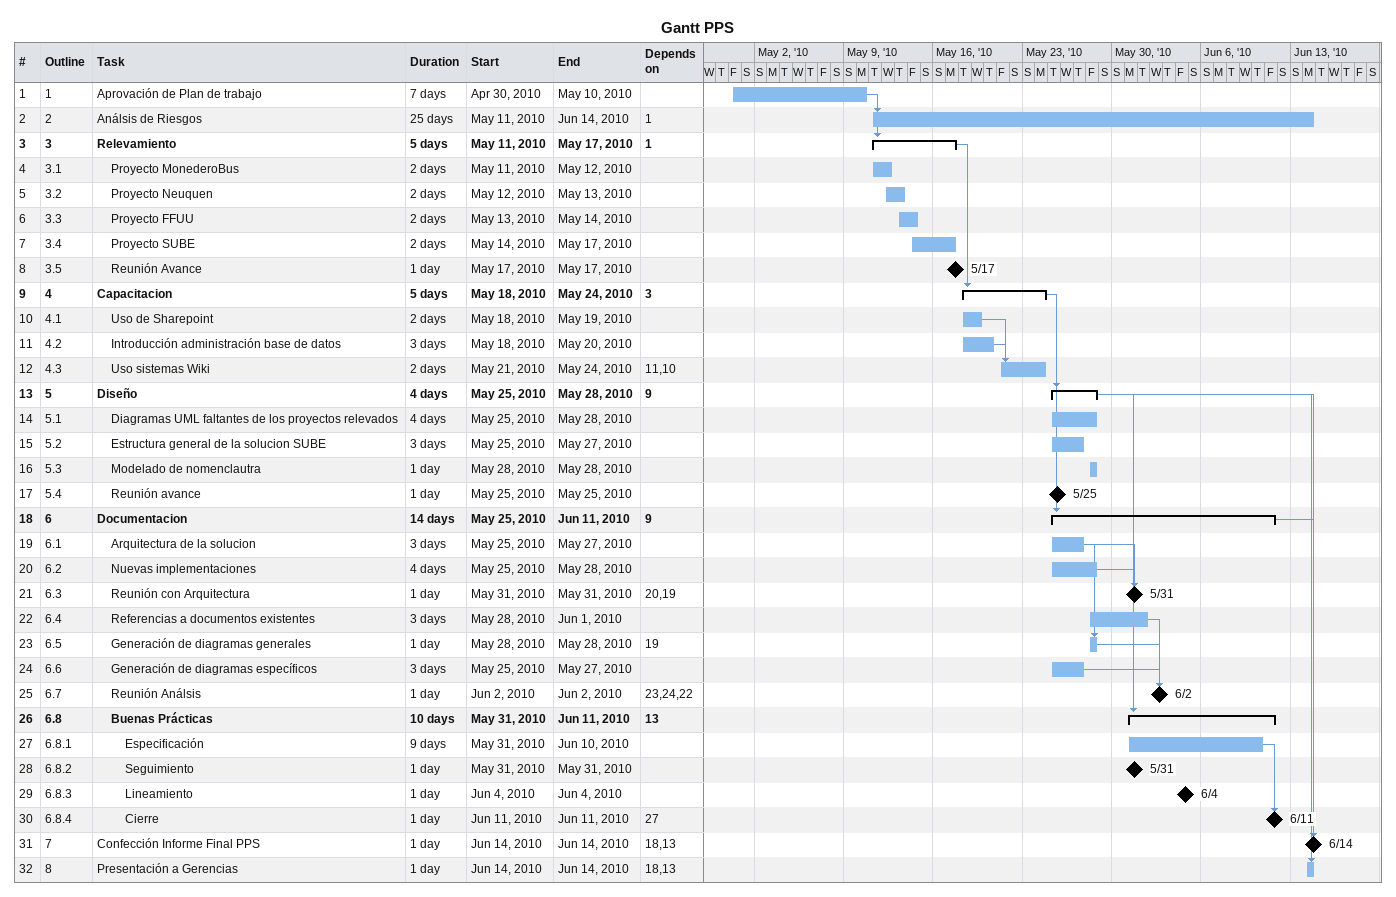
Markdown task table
Gantt PPS

| ID | WBS | Task | Duration | Start | Finish | Predecessors |
|---|---|---|---|---|---|---|
| 1 | 1 | Aprovación de Plan de trabajo | 7d | 2010-04-30 | 2010-05-10 |  |
| 2 | 2 | Análsis de Riesgos | 25d | 2010-05-11 | 2010-06-14 | 1 |
| 3 | 3 | **Relevamiento** | 5d | 2010-05-11 | 2010-05-17 | 1 |
| 4 | 3.1 | Proyecto MonederoBus | 2d | 2010-05-11 | 2010-05-12 |  |
| 5 | 3.2 | Proyecto Neuquen | 2d | 2010-05-12 | 2010-05-13 |  |
| 6 | 3.3 | Proyecto FFUU | 2d | 2010-05-13 | 2010-05-14 |  |
| 7 | 3.4 | Proyecto SUBE | 2d | 2010-05-14 | 2010-05-17 |  |
| 8 | 3.5 | Reunión Avance | 1d | 2010-05-17 | 2010-05-17 |  |
| 9 | 4 | **Capacitacion** | 5d | 2010-05-18 | 2010-05-24 | 3 |
| 10 | 4.1 | Uso de Sharepoint | 2d | 2010-05-18 | 2010-05-19 |  |
| 11 | 4.2 | Introducción administración base de datos | 3d | 2010-05-18 | 2010-05-20 |  |
| 12 | 4.3 | Uso sistemas Wiki | 2d | 2010-05-21 | 2010-05-24 | 11, 10 |
| 13 | 5 | **Diseño** | 4d | 2010-05-25 | 2010-05-28 | 9 |
| 14 | 5.1 | Diagramas UML faltantes de los proyectos relevados | 4d | 2010-05-25 | 2010-05-28 |  |
| 15 | 5.2 | Estructura general de la solucion SUBE | 3d | 2010-05-25 | 2010-05-27 |  |
| 16 | 5.3 | Modelado de nomenclautra | 1d | 2010-05-28 | 2010-05-28 |  |
| 17 | 5.4 | Reunión avance | 1d | 2010-05-25 | 2010-05-25 |  |
| 18 | 6 | **Documentacion** | 14d | 2010-05-25 | 2010-06-11 | 9 |
| 19 | 6.1 | Arquitectura de la solucion | 3d | 2010-05-25 | 2010-05-27 |  |
| 20 | 6.2 | Nuevas implementaciones | 4d | 2010-05-25 | 2010-05-28 |  |
| 21 | 6.3 | Reunión con Arquitectura | 1d | 2010-05-31 | 2010-05-31 | 20, 19 |
| 22 | 6.4 | Referencias a documentos existentes | 3d | 2010-05-28 | 2010-06-01 |  |
| 23 | 6.5 | Generación de diagramas generales | 1d | 2010-05-28 | 2010-05-28 | 19 |
| 24 | 6.6 | Generación de diagramas específicos | 3d | 2010-05-25 | 2010-05-27 |  |
| 25 | 6.7 | Reunión Análsis | 1d | 2010-06-02 | 2010-06-02 | 23, 24, 22 |
| 26 | 6.8 | **Buenas Prácticas** | 10d | 2010-05-31 | 2010-06-11 | 13 |
| 27 | 6.8.1 | Especificación | 9d | 2010-05-31 | 2010-06-10 |  |
| 28 | 6.8.2 | Seguimiento | 1d | 2010-05-31 | 2010-05-31 |  |
| 29 | 6.8.3 | Lineamiento | 1d | 2010-06-04 | 2010-06-04 |  |
| 30 | 6.8.4 | Cierre | 1d | 2010-06-11 | 2010-06-11 | 27 |
| 31 | 7 | Confección Informe Final PPS | 1d | 2010-06-14 | 2010-06-14 | 18, 13 |
| 32 | 8 | Presentación a Gerencias | 1d | 2010-06-14 | 2010-06-14 | 18, 13 |
